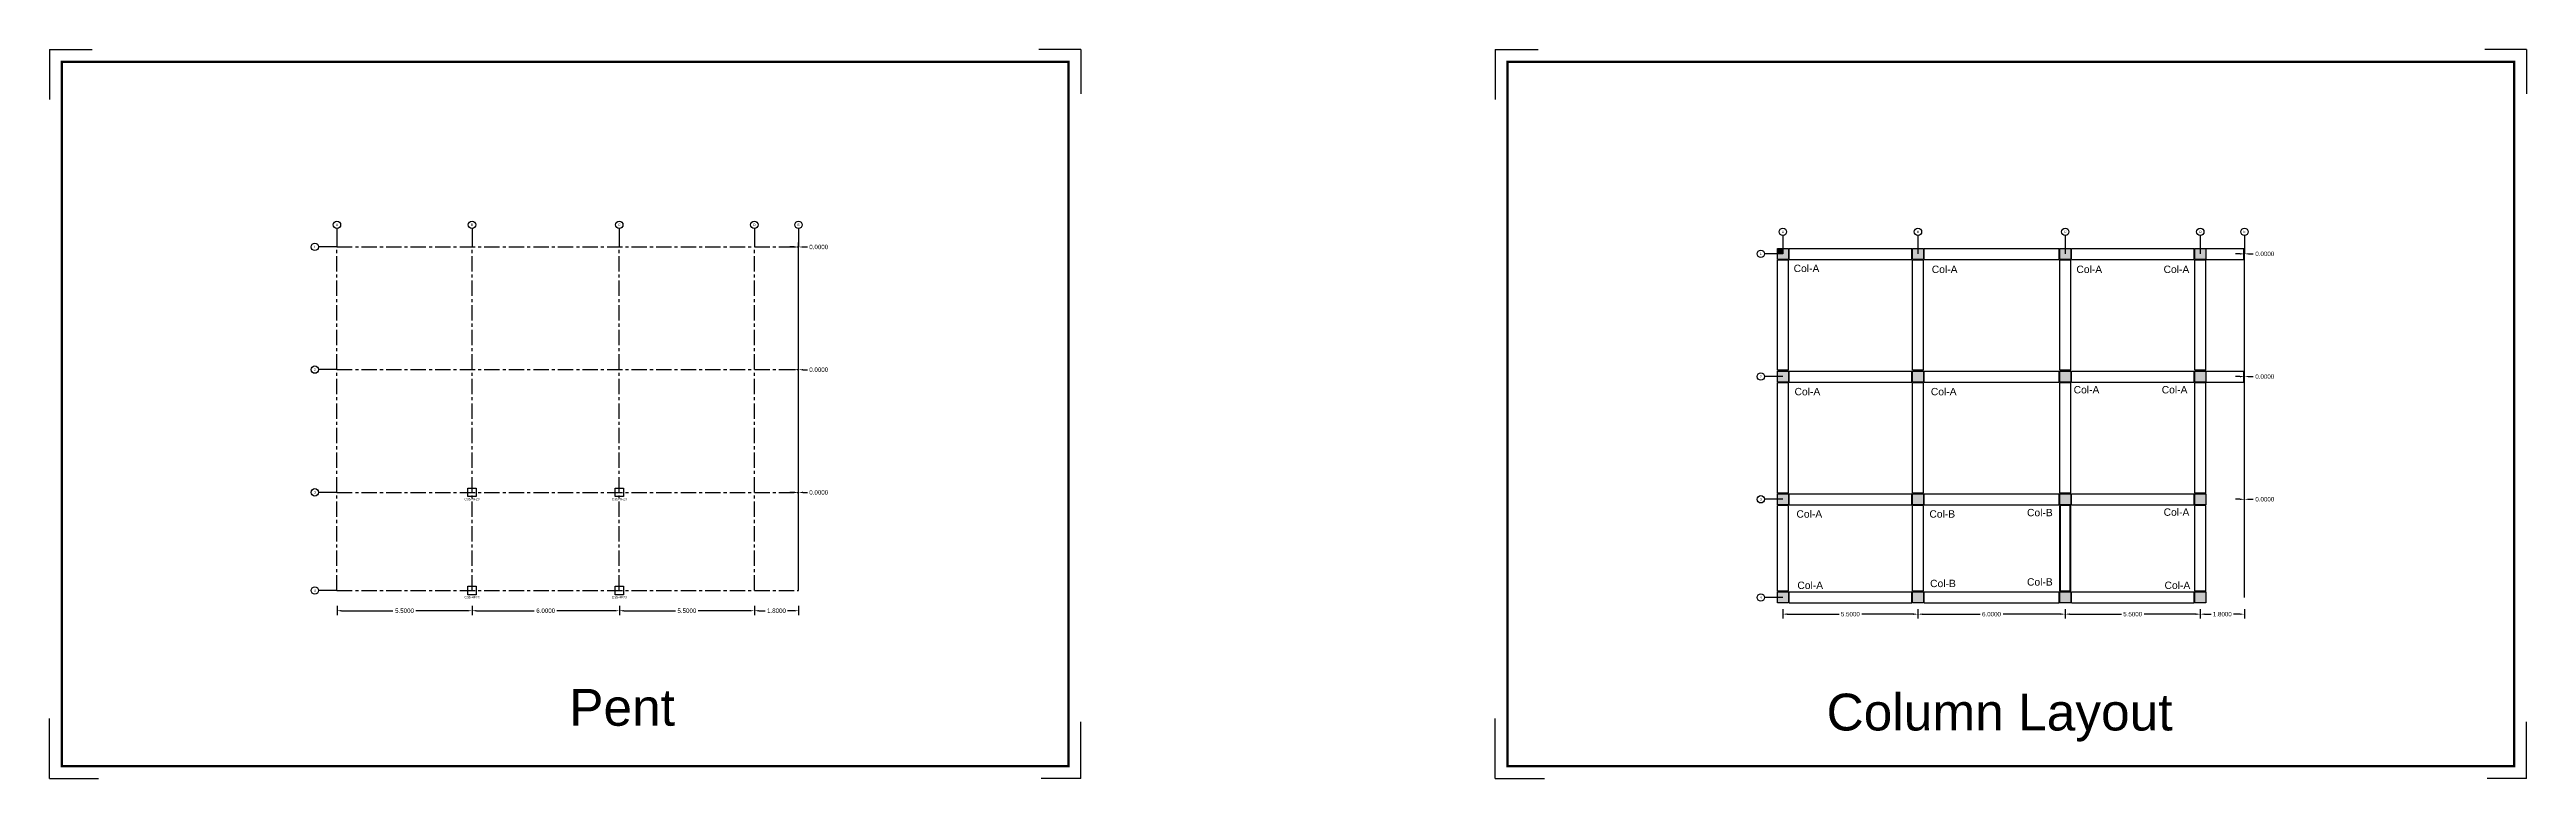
# Model space of a CAD drawing. Header units: inches. Extents: x -1152 to 1352, y 183 to 608.
# Drawn here: x 1251.1 to 1352, y 238.2 to 267.9 of the extents above; entities that cross this region are included whole.
import ezdxf
from ezdxf.enums import TextEntityAlignment as Align

# ---------------------------------------------------------------- set-up
doc = ezdxf.new("R2010")
doc.units = ezdxf.units.IN
doc.header["$MEASUREMENT"] = 0
doc.linetypes.add('CENTER', pattern=[2, 1.25, -0.25, 0.25, -0.25])
for name, color, linetype in [('BEAM', 5, 'Continuous'), ('COLS', 5, 'Continuous'), ('DIMENSIONS', 4, 'Continuous'), ('GRID', 1, 'Continuous'), ('TEXT', 3, 'Continuous')]:
    doc.layers.add(name, color=color, linetype=linetype)
doc.layers.add('Layer4', color=252, linetype='Continuous', lineweight=25)
doc.styles.get("Standard").update_dxf_attribs({"font": 'arial.ttf'})
doc.dimstyles.get("Standard").update_dxf_attribs({"dimtxt": 0.18, "dimasz": 0.18, "dimexe": 0.18, "dimexo": 0.0625, "dimgap": 0.09, "dimtad": 0, "dimtih": 1, "dimtoh": 1, "dimdec": 4, "dimzin": 0, "dimdsep": 46, "dimtxsty": 'Standard', "dimcen": 0.09, "dimadec": 0, "dimazin": 0, "dimtfac": 1, "dimtdec": 4, "dimtofl": 0, "dimtmove": 0, "dimatfit": 3, "dimfxl": 1, "dimtolj": 1, "dimtzin": 0, "dimarcsym": 0})

# ---------------------------------------------------------------- blocks, each defined once
blk = doc.blocks.new('*D485')
at = {"layer": 'DEFPOINTS', "color": 0, "transparency": 16777216}
for p in [(1262.8, 245.29), (1268.3, 245.29), (1268.3, 245.03)]:
    blk.add_point(p, dxfattribs=at)
at = {"layer": 'DIMENSIONS', "color": 0, "lineweight": -2, "transparency": 16777216}
for p, q in [((1262.8, 245.23), (1262.8, 244.85)), ((1268.3, 245.23), (1268.3, 244.85)), ((1262.98, 245.03), (1265.08, 245.03)), ((1268.12, 245.03), (1266.01, 245.03))]:
    blk.add_line(p, q, dxfattribs=at)
at = {"layer": 'DIMENSIONS', "color": 0, "transparency": 16777216}
for points in [[(1262.98, 245.06), (1262.98, 245), (1262.8, 245.03)], [(1268.12, 245.06), (1268.12, 245), (1268.3, 245.03)]]:
    blk.add_solid(points, dxfattribs=at)
at = {"layer": 'DIMENSIONS', "color": 0, "transparency": 16777216, "insert": (1265.55, 245.03), "char_height": 0.18, "attachment_point": 5}
blk.add_mtext('\\A1;5.5000', dxfattribs=at)
blk = doc.blocks.new('*D486')
at = {"layer": 'DEFPOINTS', "color": 0, "transparency": 16777216}
for p in [(1268.3, 245.29), (1274.3, 245.29), (1274.3, 245.03)]:
    blk.add_point(p, dxfattribs=at)
at = {"layer": 'DIMENSIONS', "color": 0, "lineweight": -2, "transparency": 16777216}
for p, q in [((1268.3, 245.23), (1268.3, 244.85)), ((1274.3, 245.23), (1274.3, 244.85)), ((1268.48, 245.03), (1270.83, 245.03)), ((1274.12, 245.03), (1271.76, 245.03))]:
    blk.add_line(p, q, dxfattribs=at)
at = {"layer": 'DIMENSIONS', "color": 0, "transparency": 16777216}
for points in [[(1268.48, 245.06), (1268.48, 245), (1268.3, 245.03)], [(1274.12, 245.06), (1274.12, 245), (1274.3, 245.03)]]:
    blk.add_solid(points, dxfattribs=at)
at = {"layer": 'DIMENSIONS', "color": 0, "transparency": 16777216, "insert": (1271.3, 245.03), "char_height": 0.18, "attachment_point": 5}
blk.add_mtext('\\A1;6.0000', dxfattribs=at)
blk = doc.blocks.new('*D487')
at = {"layer": 'DEFPOINTS', "color": 0, "transparency": 16777216}
for p in [(1274.3, 245.29), (1279.8, 245.29), (1279.8, 245.03)]:
    blk.add_point(p, dxfattribs=at)
at = {"layer": 'DIMENSIONS', "color": 0, "lineweight": -2, "transparency": 16777216}
for p, q in [((1274.3, 245.23), (1274.3, 244.85)), ((1279.8, 245.23), (1279.8, 244.85)), ((1274.48, 245.03), (1276.58, 245.03)), ((1279.62, 245.03), (1277.51, 245.03))]:
    blk.add_line(p, q, dxfattribs=at)
at = {"layer": 'DIMENSIONS', "color": 0, "transparency": 16777216}
for points in [[(1274.48, 245.06), (1274.48, 245), (1274.3, 245.03)], [(1279.62, 245.06), (1279.62, 245), (1279.8, 245.03)]]:
    blk.add_solid(points, dxfattribs=at)
at = {"layer": 'DIMENSIONS', "color": 0, "transparency": 16777216, "insert": (1277.05, 245.03), "char_height": 0.18, "attachment_point": 5}
blk.add_mtext('\\A1;5.5000', dxfattribs=at)
blk = doc.blocks.new('*D488')
at = {"layer": 'DEFPOINTS', "color": 0, "transparency": 16777216}
for p in [(1279.8, 245.29), (1281.6, 245.29), (1281.6, 245.03)]:
    blk.add_point(p, dxfattribs=at)
at = {"layer": 'DIMENSIONS', "color": 0, "lineweight": -2, "transparency": 16777216}
for p, q in [((1279.8, 245.23), (1279.8, 244.85)), ((1281.6, 245.23), (1281.6, 244.85)), ((1279.98, 245.03), (1280.24, 245.03)), ((1281.42, 245.03), (1281.15, 245.03))]:
    blk.add_line(p, q, dxfattribs=at)
at = {"layer": 'DIMENSIONS', "color": 0, "transparency": 16777216}
for points in [[(1279.98, 245.06), (1279.98, 245), (1279.8, 245.03)], [(1281.42, 245.06), (1281.42, 245), (1281.6, 245.03)]]:
    blk.add_solid(points, dxfattribs=at)
at = {"layer": 'DIMENSIONS', "color": 0, "transparency": 16777216, "insert": (1280.7, 245.03), "char_height": 0.18, "attachment_point": 5}
blk.add_mtext('\\A1;1.8000', dxfattribs=at)
blk = doc.blocks.new('*D489')
at = {"layer": 'DEFPOINTS', "color": 0, "transparency": 16777216}
for p in [(1281.6, 249.85), (1281.6, 249.85), (1281.6, 245.85)]:
    blk.add_point(p, dxfattribs=at)
at = {"layer": 'DIMENSIONS', "color": 0, "lineweight": -2, "transparency": 16777216}
for p, q in [((1281.42, 249.85), (1281.24, 249.85)), ((1281.6, 245.92), (1281.6, 250.03)), ((1281.6, 249.92), (1281.6, 250.03)), ((1281.78, 249.85), (1281.96, 249.85))]:
    blk.add_line(p, q, dxfattribs=at)
at = {"layer": 'DIMENSIONS', "color": 0, "transparency": 16777216}
for points in [[(1281.42, 249.88), (1281.42, 249.82), (1281.6, 249.85)], [(1281.78, 249.88), (1281.78, 249.82), (1281.6, 249.85)]]:
    blk.add_solid(points, dxfattribs=at)
at = {"layer": 'DIMENSIONS', "color": 0, "transparency": 16777216, "insert": (1282.42, 249.85), "char_height": 0.18, "attachment_point": 5}
blk.add_mtext('\\A1;0.0000', dxfattribs=at)
blk = doc.blocks.new('*D490')
at = {"layer": 'DEFPOINTS', "color": 0, "transparency": 16777216}
for p in [(1281.6, 254.85), (1281.6, 254.85), (1281.6, 249.85)]:
    blk.add_point(p, dxfattribs=at)
at = {"layer": 'DIMENSIONS', "color": 0, "lineweight": -2, "transparency": 16777216}
for p, q in [((1281.42, 254.85), (1281.24, 254.85)), ((1281.6, 249.92), (1281.6, 255.03)), ((1281.6, 254.92), (1281.6, 255.03)), ((1281.78, 254.85), (1281.96, 254.85))]:
    blk.add_line(p, q, dxfattribs=at)
at = {"layer": 'DIMENSIONS', "color": 0, "transparency": 16777216}
for points in [[(1281.42, 254.88), (1281.42, 254.82), (1281.6, 254.85)], [(1281.78, 254.88), (1281.78, 254.82), (1281.6, 254.85)]]:
    blk.add_solid(points, dxfattribs=at)
at = {"layer": 'DIMENSIONS', "color": 0, "transparency": 16777216, "insert": (1282.42, 254.85), "char_height": 0.18, "attachment_point": 5}
blk.add_mtext('\\A1;0.0000', dxfattribs=at)
blk = doc.blocks.new('*D491')
at = {"layer": 'DEFPOINTS', "color": 0, "transparency": 16777216}
for p in [(1281.6, 259.85), (1281.6, 259.85), (1281.6, 254.85)]:
    blk.add_point(p, dxfattribs=at)
at = {"layer": 'DIMENSIONS', "color": 0, "lineweight": -2, "transparency": 16777216}
for p, q in [((1281.42, 259.85), (1281.24, 259.85)), ((1281.6, 254.92), (1281.6, 260.03)), ((1281.6, 259.92), (1281.6, 260.03)), ((1281.78, 259.85), (1281.96, 259.85))]:
    blk.add_line(p, q, dxfattribs=at)
at = {"layer": 'DIMENSIONS', "color": 0, "transparency": 16777216}
for points in [[(1281.42, 259.88), (1281.42, 259.82), (1281.6, 259.85)], [(1281.78, 259.88), (1281.78, 259.82), (1281.6, 259.85)]]:
    blk.add_solid(points, dxfattribs=at)
at = {"layer": 'DIMENSIONS', "color": 0, "transparency": 16777216, "insert": (1282.42, 259.85), "char_height": 0.18, "attachment_point": 5}
blk.add_mtext('\\A1;0.0000', dxfattribs=at)
blk = doc.blocks.new('*D585')
at = {"layer": 'DEFPOINTS', "color": 0, "transparency": 16777216}
for p in [(1321.69, 245.15), (1327.19, 245.15), (1327.19, 244.89)]:
    blk.add_point(p, dxfattribs=at)
at = {"layer": 'DIMENSIONS', "color": 0, "lineweight": -2, "transparency": 16777216}
for p, q in [((1321.69, 245.09), (1321.69, 244.71)), ((1321.87, 244.89), (1323.98, 244.89)), ((1327.01, 244.89), (1324.91, 244.89)), ((1327.19, 245.09), (1327.19, 244.71))]:
    blk.add_line(p, q, dxfattribs=at)
at = {"layer": 'DIMENSIONS', "color": 0, "transparency": 16777216}
for points in [[(1321.87, 244.92), (1321.87, 244.86), (1321.69, 244.89)], [(1327.01, 244.92), (1327.01, 244.86), (1327.19, 244.89)]]:
    blk.add_solid(points, dxfattribs=at)
at = {"layer": 'DIMENSIONS', "color": 0, "transparency": 16777216, "insert": (1324.44, 244.89), "char_height": 0.18, "attachment_point": 5}
blk.add_mtext('\\A1;5.5000', dxfattribs=at)
blk = doc.blocks.new('*D586')
at = {"layer": 'DEFPOINTS', "color": 0, "transparency": 16777216}
for p in [(1327.19, 245.15), (1333.19, 245.15), (1333.19, 244.89)]:
    blk.add_point(p, dxfattribs=at)
at = {"layer": 'DIMENSIONS', "color": 0, "lineweight": -2, "transparency": 16777216}
for p, q in [((1327.19, 245.09), (1327.19, 244.71)), ((1327.37, 244.89), (1329.73, 244.89)), ((1333.01, 244.89), (1330.66, 244.89)), ((1333.19, 245.09), (1333.19, 244.71))]:
    blk.add_line(p, q, dxfattribs=at)
at = {"layer": 'DIMENSIONS', "color": 0, "transparency": 16777216}
for points in [[(1327.37, 244.92), (1327.37, 244.86), (1327.19, 244.89)], [(1333.01, 244.92), (1333.01, 244.86), (1333.19, 244.89)]]:
    blk.add_solid(points, dxfattribs=at)
at = {"layer": 'DIMENSIONS', "color": 0, "transparency": 16777216, "insert": (1330.19, 244.89), "char_height": 0.18, "attachment_point": 5}
blk.add_mtext('\\A1;6.0000', dxfattribs=at)
blk = doc.blocks.new('*D587')
at = {"layer": 'DEFPOINTS', "color": 0, "transparency": 16777216}
for p in [(1333.19, 245.15), (1338.69, 245.15), (1338.69, 244.89)]:
    blk.add_point(p, dxfattribs=at)
at = {"layer": 'DIMENSIONS', "color": 0, "lineweight": -2, "transparency": 16777216}
for p, q in [((1333.19, 245.09), (1333.19, 244.71)), ((1333.37, 244.89), (1335.48, 244.89)), ((1338.51, 244.89), (1336.41, 244.89)), ((1338.69, 245.09), (1338.69, 244.71))]:
    blk.add_line(p, q, dxfattribs=at)
at = {"layer": 'DIMENSIONS', "color": 0, "transparency": 16777216}
for points in [[(1333.37, 244.92), (1333.37, 244.86), (1333.19, 244.89)], [(1338.51, 244.92), (1338.51, 244.86), (1338.69, 244.89)]]:
    blk.add_solid(points, dxfattribs=at)
at = {"layer": 'DIMENSIONS', "color": 0, "transparency": 16777216, "insert": (1335.94, 244.89), "char_height": 0.18, "attachment_point": 5}
blk.add_mtext('\\A1;5.5000', dxfattribs=at)
blk = doc.blocks.new('*D588')
at = {"layer": 'DEFPOINTS', "color": 0, "transparency": 16777216}
for p in [(1338.69, 245.15), (1340.49, 245.15), (1340.49, 244.89)]:
    blk.add_point(p, dxfattribs=at)
at = {"layer": 'DIMENSIONS', "color": 0, "lineweight": -2, "transparency": 16777216}
for p, q in [((1338.69, 245.09), (1338.69, 244.71)), ((1338.87, 244.89), (1339.14, 244.89)), ((1340.31, 244.89), (1340.05, 244.89)), ((1340.49, 245.09), (1340.49, 244.71))]:
    blk.add_line(p, q, dxfattribs=at)
at = {"layer": 'DIMENSIONS', "color": 0, "transparency": 16777216}
for points in [[(1338.87, 244.92), (1338.87, 244.86), (1338.69, 244.89)], [(1340.31, 244.92), (1340.31, 244.86), (1340.49, 244.89)]]:
    blk.add_solid(points, dxfattribs=at)
at = {"layer": 'DIMENSIONS', "color": 0, "transparency": 16777216, "insert": (1339.59, 244.89), "char_height": 0.18, "attachment_point": 5}
blk.add_mtext('\\A1;1.8000', dxfattribs=at)
blk = doc.blocks.new('*D589')
at = {"layer": 'DEFPOINTS', "color": 0, "transparency": 16777216}
for p in [(1340.49, 249.57), (1340.49, 249.57), (1340.49, 245.57)]:
    blk.add_point(p, dxfattribs=at)
at = {"layer": 'DIMENSIONS', "color": 0, "lineweight": -2, "transparency": 16777216}
for p, q in [((1340.31, 249.57), (1340.13, 249.57)), ((1340.49, 245.63), (1340.49, 249.75)), ((1340.49, 249.63), (1340.49, 249.75)), ((1340.67, 249.57), (1340.85, 249.57))]:
    blk.add_line(p, q, dxfattribs=at)
at = {"layer": 'DIMENSIONS', "color": 0, "transparency": 16777216}
for points in [[(1340.31, 249.6), (1340.31, 249.54), (1340.49, 249.57)], [(1340.67, 249.6), (1340.67, 249.54), (1340.49, 249.57)]]:
    blk.add_solid(points, dxfattribs=at)
at = {"layer": 'DIMENSIONS', "color": 0, "transparency": 16777216, "insert": (1341.32, 249.57), "char_height": 0.18, "attachment_point": 5}
blk.add_mtext('\\A1;0.0000', dxfattribs=at)
blk = doc.blocks.new('*D590')
at = {"layer": 'DEFPOINTS', "color": 0, "transparency": 16777216}
for p in [(1340.49, 254.57), (1340.49, 254.57), (1340.49, 249.57)]:
    blk.add_point(p, dxfattribs=at)
at = {"layer": 'DIMENSIONS', "color": 0, "lineweight": -2, "transparency": 16777216}
for p, q in [((1340.31, 254.57), (1340.13, 254.57)), ((1340.49, 249.63), (1340.49, 254.75)), ((1340.49, 254.63), (1340.49, 254.75)), ((1340.67, 254.57), (1340.85, 254.57))]:
    blk.add_line(p, q, dxfattribs=at)
at = {"layer": 'DIMENSIONS', "color": 0, "transparency": 16777216}
for points in [[(1340.31, 254.6), (1340.31, 254.54), (1340.49, 254.57)], [(1340.67, 254.6), (1340.67, 254.54), (1340.49, 254.57)]]:
    blk.add_solid(points, dxfattribs=at)
at = {"layer": 'DIMENSIONS', "color": 0, "transparency": 16777216, "insert": (1341.32, 254.57), "char_height": 0.18, "attachment_point": 5}
blk.add_mtext('\\A1;0.0000', dxfattribs=at)
blk = doc.blocks.new('*D591')
at = {"layer": 'DEFPOINTS', "color": 0, "transparency": 16777216}
for p in [(1340.49, 259.57), (1340.49, 259.57), (1340.49, 254.57)]:
    blk.add_point(p, dxfattribs=at)
at = {"layer": 'DIMENSIONS', "color": 0, "lineweight": -2, "transparency": 16777216}
for p, q in [((1340.31, 259.57), (1340.13, 259.57)), ((1340.49, 254.63), (1340.49, 259.75)), ((1340.49, 259.63), (1340.49, 259.75)), ((1340.67, 259.57), (1340.85, 259.57))]:
    blk.add_line(p, q, dxfattribs=at)
at = {"layer": 'DIMENSIONS', "color": 0, "transparency": 16777216}
for points in [[(1340.31, 259.6), (1340.31, 259.54), (1340.49, 259.57)], [(1340.67, 259.6), (1340.67, 259.54), (1340.49, 259.57)]]:
    blk.add_solid(points, dxfattribs=at)
at = {"layer": 'DIMENSIONS', "color": 0, "transparency": 16777216, "insert": (1341.32, 259.57), "char_height": 0.18, "attachment_point": 5}
blk.add_mtext('\\A1;0.0000', dxfattribs=at)

msp = doc.modelspace()

# ---------------------------------------------------------------- hatches: boundary and pattern name
at = {"true_color": 0x939598}
h = msp.add_hatch(color=252, dxfattribs=at)
h.dxf.hatch_style = 1
h.paths.add_polyline_path([(1321.91907, 245.79504), (1321.46907, 245.79504), (1321.46907, 245.34504), (1321.91907, 245.34504)])
h.paths.add_polyline_path([(1327.41907, 245.79504), (1326.96907, 245.79504), (1326.96907, 245.34504), (1327.41907, 245.34504)])
h.paths.add_polyline_path([(1333.41907, 245.79504), (1332.96907, 245.79504), (1332.96907, 245.34504), (1333.41907, 245.34504)])
h.paths.add_polyline_path([(1338.91907, 245.79504), (1338.46907, 245.79504), (1338.46907, 245.34504), (1338.91907, 245.34504)])
h.paths.add_polyline_path([(1338.91907, 249.79504), (1338.46907, 249.79504), (1338.46907, 249.34504), (1338.91907, 249.34504)])
h.paths.add_polyline_path([(1333.41907, 249.79504), (1332.96907, 249.79504), (1332.96907, 249.34504), (1333.41907, 249.34504)])
h.paths.add_polyline_path([(1327.41907, 249.79504), (1326.96907, 249.79504), (1326.96907, 249.34504), (1327.41907, 249.34504)])
h.paths.add_polyline_path([(1321.91907, 249.79504), (1321.46907, 249.79504), (1321.46907, 249.34504), (1321.91907, 249.34504)])
h.paths.add_polyline_path([(1321.91907, 254.79504), (1321.46907, 254.79504), (1321.46907, 254.34504), (1321.91907, 254.34504)])
h.paths.add_polyline_path([(1327.41907, 254.79504), (1326.96907, 254.79504), (1326.96907, 254.34504), (1327.41907, 254.34504)])
h.paths.add_polyline_path([(1333.41907, 254.79504), (1332.96907, 254.79504), (1332.96907, 254.34504), (1333.41907, 254.34504)])
h.paths.add_polyline_path([(1338.91907, 254.79504), (1338.46907, 254.79504), (1338.46907, 254.34504), (1338.91907, 254.34504)])
h.paths.add_polyline_path([(1338.91907, 259.79504), (1338.72407, 259.79504), (1338.46907, 259.79504), (1338.46907, 259.34504), (1338.91907, 259.34504)])
h.paths.add_polyline_path([(1333.41907, 259.79504), (1332.96907, 259.79504), (1332.96907, 259.34504), (1333.41907, 259.34504)])
h.paths.add_polyline_path([(1327.41907, 259.79504), (1326.96907, 259.79504), (1326.96907, 259.34504), (1327.41907, 259.34504)])
h.paths.add_polyline_path([(1321.91907, 259.79504), (1321.69407, 259.79504), (1321.69407, 259.57004), (1321.46907, 259.57004), (1321.46907, 259.34504), (1321.91907, 259.34504)])
h = msp.add_hatch(color=252, dxfattribs=at)
h.dxf.hatch_style = 1
h.paths.add_polyline_path([(1321.69407, 259.79504), (1321.46907, 259.79504), (1321.46907, 259.57004), (1321.69407, 259.57004)])

# ---------------------------------------------------------------- linework, layer by layer
at = {"layer": 'BEAM', "color": 2, "linetype": 'Continuous'}
for p, q in [((1321.46907, 254.82504), (1321.46907, 259.31504)), ((1321.91907, 259.31504), (1321.46907, 259.31504)), ((1321.91907, 254.82504), (1321.91907, 259.31504)), ((1321.94907, 259.79504), (1326.93907, 259.79504)), ((1321.94907, 259.34504), (1321.94907, 259.79504)), ((1321.94907, 259.34504), (1326.93907, 259.34504)), ((1326.93907, 259.34504), (1326.93907, 259.79504)), ((1326.96907, 254.82504), (1326.96907, 259.31504)), ((1327.41907, 259.31504), (1326.96907, 259.31504)), ((1327.41907, 254.82504), (1327.41907, 259.31504)), ((1327.44907, 259.79504), (1332.93907, 259.79504)), ((1327.44907, 259.34504), (1327.44907, 259.79504)), ((1327.44907, 259.34504), (1332.93907, 259.34504)), ((1332.93907, 259.34504), (1332.93907, 259.79504)), ((1332.96907, 254.82504), (1332.96907, 259.31504)), ((1333.41907, 259.31504), (1332.96907, 259.31504)), ((1333.41907, 254.82504), (1333.41907, 259.31504)), ((1333.44907, 259.79504), (1338.43907, 259.79504)), ((1333.44907, 259.34504), (1333.44907, 259.79504)), ((1333.44907, 259.34504), (1338.43907, 259.34504)), ((1338.43907, 259.34504), (1338.43907, 259.79504)), ((1338.46907, 254.82504), (1338.46907, 259.31504)), ((1338.91907, 259.31504), (1338.46907, 259.31504)), ((1338.72407, 259.79504), (1340.46407, 259.79504)), ((1338.72407, 259.34504), (1340.46407, 259.34504)), ((1338.91907, 254.82504), (1338.91907, 259.31504)), ((1340.46407, 259.34504), (1340.46407, 259.79504)), ((1321.91907, 254.82504), (1321.46907, 254.82504)), ((1321.46907, 249.82504), (1321.46907, 254.31504)), ((1321.91907, 254.31504), (1321.46907, 254.31504)), ((1321.91907, 249.82504), (1321.91907, 254.31504)), ((1321.94907, 254.79504), (1326.93907, 254.79504)), ((1321.94907, 254.34504), (1321.94907, 254.79504)), ((1321.94907, 254.34504), (1326.93907, 254.34504)), ((1326.93907, 254.34504), (1326.93907, 254.79504)), ((1327.41907, 254.82504), (1326.96907, 254.82504)), ((1326.96907, 249.82504), (1326.96907, 254.31504)), ((1327.41907, 254.31504), (1326.96907, 254.31504)), ((1327.41907, 249.82504), (1327.41907, 254.31504)), ((1327.44907, 254.79504), (1332.93907, 254.79504)), ((1327.44907, 254.34504), (1327.44907, 254.79504)), ((1327.44907, 254.34504), (1332.93907, 254.34504)), ((1332.93907, 254.34504), (1332.93907, 254.79504)), ((1333.41907, 254.82504), (1332.96907, 254.82504)), ((1332.96907, 249.82504), (1332.96907, 254.31504)), ((1333.41907, 254.31504), (1332.96907, 254.31504)), ((1333.41907, 249.82504), (1333.41907, 254.31504)), ((1333.44907, 254.79504), (1338.43907, 254.79504)), ((1333.44907, 254.34504), (1333.44907, 254.79504)), ((1333.44907, 254.34504), (1338.43907, 254.34504)), ((1338.43907, 254.34504), (1338.43907, 254.79504)), ((1338.91907, 254.82504), (1338.46907, 254.82504)), ((1338.46907, 249.82504), (1338.46907, 254.31504)), ((1338.91907, 254.31504), (1338.46907, 254.31504)), ((1338.72407, 254.79504), (1340.46407, 254.79504)), ((1338.72407, 254.34504), (1340.46407, 254.34504)), ((1338.91907, 249.82504), (1338.91907, 254.31504)), ((1340.46407, 254.34504), (1340.46407, 254.79504)), ((1321.91907, 249.82504), (1321.46907, 249.82504)), ((1321.46907, 245.82504), (1321.46907, 249.31504)), ((1321.91907, 249.31504), (1321.46907, 249.31504)), ((1321.91907, 245.82504), (1321.91907, 249.31504)), ((1321.94907, 249.79504), (1326.93907, 249.79504)), ((1321.94907, 249.34504), (1321.94907, 249.79504)), ((1321.94907, 249.34504), (1326.93907, 249.34504)), ((1326.93907, 249.34504), (1326.93907, 249.79504)), ((1327.41907, 249.82504), (1326.96907, 249.82504)), ((1326.96907, 245.82504), (1326.96907, 249.31504)), ((1327.41907, 249.31504), (1326.96907, 249.31504)), ((1327.41907, 245.82504), (1327.41907, 249.31504)), ((1327.44907, 249.79504), (1332.93907, 249.79504)), ((1327.44907, 249.34504), (1327.44907, 249.79504)), ((1327.44907, 249.34504), (1332.93907, 249.34504)), ((1332.93907, 249.34504), (1332.93907, 249.79504)), ((1333.41907, 249.82504), (1332.96907, 249.82504)), ((1332.96907, 245.82504), (1332.96907, 249.31504)), ((1333.41907, 249.31504), (1332.96907, 249.31504)), ((1332.99407, 245.79504), (1332.99407, 249.34504)), ((1333.39407, 245.79504), (1333.39407, 249.34504)), ((1333.41907, 245.82504), (1333.41907, 249.31504)), ((1333.44907, 249.79504), (1338.43907, 249.79504)), ((1333.44907, 249.34504), (1333.44907, 249.79504)), ((1333.44907, 249.34504), (1338.43907, 249.34504)), ((1338.43907, 249.34504), (1338.43907, 249.79504)), ((1338.91907, 249.82504), (1338.46907, 249.82504)), ((1338.46907, 245.82504), (1338.46907, 249.31504)), ((1338.91907, 249.31504), (1338.46907, 249.31504)), ((1338.91907, 245.82504), (1338.91907, 249.31504)), ((1321.91907, 245.82504), (1321.46907, 245.82504)), ((1321.94907, 245.79504), (1326.93907, 245.79504)), ((1321.94907, 245.34504), (1321.94907, 245.79504)), ((1321.94907, 245.34504), (1326.93907, 245.34504)), ((1326.93907, 245.34504), (1326.93907, 245.79504)), ((1327.41907, 245.82504), (1326.96907, 245.82504)), ((1327.44907, 245.79504), (1332.93907, 245.79504)), ((1327.44907, 245.34504), (1327.44907, 245.79504)), ((1327.44907, 245.34504), (1332.93907, 245.34504)), ((1332.93907, 245.34504), (1332.93907, 245.79504)), ((1333.41907, 245.82504), (1332.96907, 245.82504)), ((1333.44907, 245.79504), (1338.43907, 245.79504)), ((1333.44907, 245.34504), (1333.44907, 245.79504)), ((1333.44907, 245.34504), (1338.43907, 245.34504)), ((1338.43907, 245.34504), (1338.43907, 245.79504)), ((1338.91907, 245.82504), (1338.46907, 245.82504))]:
    msp.add_line(p, q, dxfattribs=at)
at = {"layer": 'COLS', "color": 2, "linetype": 'Continuous'}
for points in [[(1321.91907, 259.34504), (1321.46907, 259.34504), (1321.46907, 259.79504), (1321.91907, 259.79504)], [(1327.41907, 259.34504), (1326.96907, 259.34504), (1326.96907, 259.79504), (1327.41907, 259.79504)], [(1333.41907, 259.34504), (1332.96907, 259.34504), (1332.96907, 259.79504), (1333.41907, 259.79504)], [(1338.91907, 259.34504), (1338.46907, 259.34504), (1338.46907, 259.79504), (1338.91907, 259.79504)], [(1321.91907, 254.34504), (1321.46907, 254.34504), (1321.46907, 254.79504), (1321.91907, 254.79504)], [(1327.41907, 254.34504), (1326.96907, 254.34504), (1326.96907, 254.79504), (1327.41907, 254.79504)], [(1333.41907, 254.34504), (1332.96907, 254.34504), (1332.96907, 254.79504), (1333.41907, 254.79504)], [(1338.91907, 254.34504), (1338.46907, 254.34504), (1338.46907, 254.79504), (1338.91907, 254.79504)], [(1321.91907, 249.34504), (1321.46907, 249.34504), (1321.46907, 249.79504), (1321.91907, 249.79504)], [(1327.41907, 249.34504), (1326.96907, 249.34504), (1326.96907, 249.79504), (1327.41907, 249.79504)], [(1333.41907, 249.34504), (1332.96907, 249.34504), (1332.96907, 249.79504), (1333.41907, 249.79504)], [(1338.91907, 249.34504), (1338.46907, 249.34504), (1338.46907, 249.79504), (1338.91907, 249.79504)], [(1321.91907, 245.34504), (1321.46907, 245.34504), (1321.46907, 245.79504), (1321.91907, 245.79504)], [(1327.41907, 245.34504), (1326.96907, 245.34504), (1326.96907, 245.79504), (1327.41907, 245.79504)], [(1333.41907, 245.34504), (1332.96907, 245.34504), (1332.96907, 245.79504), (1333.41907, 245.79504)], [(1338.91907, 245.34504), (1338.46907, 245.34504), (1338.46907, 245.79504), (1338.91907, 245.79504)]]:
    msp.add_lwpolyline(points, close=True, dxfattribs=at)
at = {"layer": 'COLS', "color": 5, "linetype": 'Continuous'}
for points in [[(1268.47302, 249.67834), (1268.12302, 249.67834), (1268.12302, 250.02834), (1268.47302, 250.02834)], [(1274.47302, 249.67834), (1274.12302, 249.67834), (1274.12302, 250.02834), (1274.47302, 250.02834)], [(1268.47302, 245.67834), (1268.12302, 245.67834), (1268.12302, 246.02834), (1268.47302, 246.02834)], [(1274.47302, 245.67834), (1274.12302, 245.67834), (1274.12302, 246.02834), (1274.47302, 246.02834)]]:
    msp.add_lwpolyline(points, close=True, dxfattribs=at)
at = {"layer": 'GRID', "color": 0, "linetype": 'Continuous'}
for p, q in [((1262.79802, 260.60334), (1262.79802, 259.85334)), ((1268.29802, 260.60334), (1268.29802, 259.85334)), ((1274.29802, 260.60334), (1274.29802, 259.85334)), ((1279.79802, 260.60334), (1279.79802, 259.85334)), ((1281.59802, 260.60334), (1281.59802, 259.85334)), ((1321.69407, 260.32004), (1321.69407, 259.57004)), ((1327.19407, 260.32004), (1327.19407, 259.57004)), ((1333.19407, 260.32004), (1333.19407, 259.57004)), ((1338.69407, 260.32004), (1338.69407, 259.57004)), ((1340.49407, 260.32004), (1340.49407, 259.57004)), ((1262.79802, 259.85334), (1262.04802, 259.85334)), ((1321.69407, 259.57004), (1320.94407, 259.57004)), ((1262.79802, 254.85334), (1262.04802, 254.85334)), ((1321.69407, 254.57004), (1320.94407, 254.57004)), ((1262.79802, 249.85334), (1262.04802, 249.85334)), ((1321.69407, 249.57004), (1320.94407, 249.57004)), ((1262.79802, 245.85334), (1262.04802, 245.85334)), ((1321.69407, 245.57004), (1320.94407, 245.57004))]:
    msp.add_line(p, q, dxfattribs=at)
at = {"layer": 'GRID', "color": 1, "linetype": 'CENTER', "ltscale": 0.5}
for p, q in [((1262.79802, 245.85334), (1262.79802, 259.85334)), ((1262.79802, 259.85334), (1281.59802, 259.85334)), ((1268.29802, 245.85334), (1268.29802, 259.85334)), ((1274.29802, 245.85334), (1274.29802, 259.85334)), ((1279.79802, 245.85334), (1279.79802, 259.85334)), ((1281.59802, 245.85334), (1281.59802, 259.85334)), ((1340.49407, 245.57004), (1340.49407, 259.57004)), ((1262.79802, 254.85334), (1281.59802, 254.85334)), ((1262.79802, 249.85334), (1281.59802, 249.85334)), ((1262.79802, 245.85334), (1281.59802, 245.85334))]:
    msp.add_line(p, q, dxfattribs=at)
at = {"layer": 'GRID', "color": 0, "linetype": 'Continuous'}
for centre in [(1262.79802, 260.75334), (1268.29802, 260.75334), (1274.29802, 260.75334), (1279.79802, 260.75334), (1281.59802, 260.75334), (1321.69407, 260.47004), (1327.19407, 260.47004), (1333.19407, 260.47004), (1338.69407, 260.47004), (1340.49407, 260.47004), (1261.89802, 259.85334), (1320.79407, 259.57004), (1261.89802, 254.85334), (1320.79407, 254.57004), (1261.89802, 249.85334), (1320.79407, 249.57004), (1261.89802, 245.85334), (1320.79407, 245.57004)]:
    msp.add_circle(centre, 0.15, dxfattribs=at)
at = {"layer": 'Layer4'}
for p, q in [((1251.09048, 267.89542), (1251.09048, 265.86524)), ((1251.09048, 267.89542), (1252.83109, 267.89542)), ((1293.09048, 267.89542), (1291.39247, 267.89542)), ((1293.09048, 267.89542), (1293.09048, 266.09672)), ((1309.97902, 267.89542), (1309.97902, 265.86524)), ((1309.97902, 267.89542), (1311.71963, 267.89542)), ((1351.97902, 267.89542), (1350.28101, 267.89542)), ((1351.97902, 267.89542), (1351.97902, 266.09672)), ((1251.09048, 238.19542), (1251.09048, 240.63307)), ((1293.09048, 238.19542), (1293.09048, 240.50946)), ((1309.97902, 238.19542), (1309.97902, 240.63307)), ((1351.97902, 238.19542), (1351.97902, 240.50946)), ((1293.09048, 238.19542), (1293.09048, 239.19542)), ((1351.97902, 238.19542), (1351.97902, 239.19542)), ((1251.09048, 238.19542), (1253.09051, 238.19542)), ((1293.09048, 238.19542), (1291.48559, 238.19542)), ((1309.97902, 238.19542), (1311.97905, 238.19542)), ((1351.97902, 238.19542), (1350.37413, 238.19542))]:
    msp.add_line(p, q, dxfattribs=at)
at = {"layer": 'Layer4', "const_width": 0.1}
for points in [[(1251.59048, 267.39542), (1292.59048, 267.39542), (1292.59048, 238.69542), (1251.59048, 238.69542)], [(1310.47902, 267.39542), (1351.47902, 267.39542), (1351.47902, 238.69542), (1310.47902, 238.69542)]]:
    msp.add_lwpolyline(points, close=True, dxfattribs=at)

# ---------------------------------------------------------------- texts
at = {"color": 6, "attachment_point": 1}
for s, insert, char_height in [('\\pxqc;{\\C1;Col-A}', (1294.1279, 259.12809), 0.3), ('\\pxqc;{\\C1;Col-A}', (1299.75508, 259.09035), 0.3), ('\\pxqc;{\\C1;Col-A}', (1305.64664, 259.09035), 0.3), ('\\pxqc;{\\C1;Col-A}', (1309.19667, 259.09035), 0.3), ('\\pxqc;{\\C1;Col-A}', (1294.16566, 254.10854), 0.3), ('\\pxqc;{\\C1;Col-A}', (1299.71732, 254.10854), 0.3), ('\\pxqc;{\\C1;Col-A}', (1305.53334, 254.18402), 0.3), ('\\pxqc;{\\C1;Col-A}', (1309.12114, 254.18402), 0.3), ('\\pxqc;{\\C114;\\c4758291;Col-B}', (1303.63448, 249.17884), 0.3), ('\\pxqc;{\\C1;Col-A}', (1309.19821, 249.19852), 0.3), ('\\pxqc;{\\C1;Col-A}', (1294.24273, 249.12304), 0.3), ('\\pxqc;{\\C114;\\c4758291;Col-B}', (1299.65927, 249.12304), 0.3), ('\\pxqc;{\\C1;Col-A}', (1294.28049, 246.216), 0.3), ('\\pxqc;{\\C114;\\c4758291;Col-B}', (1299.68779, 246.29208), 0.3), ('\\pxqc;{\\C114;\\c4758291;Col-B}', (1303.63448, 246.3535), 0.3), ('\\pxqc;{\\C1;Col-A}', (1309.23597, 246.21699), 0.3), ('\\pxqc;Pent', (1245.88535, 241.8431), 1.5), ('\\pxqc;Column Layout', (1301.99268, 241.65086), 1.5)]:
    msp.add_mtext_dynamic_manual_height_columns(s, width=57.0507531, gutter_width=36.72032, heights=[0], dxfattribs=dict(at, insert=insert, char_height=char_height))
at = {"layer": 'TEXT', "color": 0}
for s, p in [('A', (1262.79802, 260.75334)), ('B', (1268.29802, 260.75334)), ('C', (1274.29802, 260.75334)), ('D', (1279.79802, 260.75334)), ('E', (1281.59802, 260.75334)), ('A', (1321.69407, 260.47004)), ('B', (1327.19407, 260.47004)), ('C', (1333.19407, 260.47004)), ('D', (1338.69407, 260.47004)), ('E', (1340.49407, 260.47004)), ('1', (1261.89802, 259.85334)), ('1', (1320.79407, 259.57004)), ('2', (1261.89802, 254.85334)), ('2', (1320.79407, 254.57004)), ('3', (1261.89802, 249.85334)), ('C35-4F20', (1268.29802, 249.57834)), ('C35-4F20', (1274.29802, 249.57834)), ('3', (1320.79407, 249.57004)), ('4', (1261.89802, 245.85334)), ('C35-4F20', (1268.29802, 245.57834)), ('C35-4F20', (1274.29802, 245.57834)), ('4', (1320.79407, 245.57004))]:
    msp.add_text(s, height=0.1, dxfattribs=at).set_placement(p, align=Align.MIDDLE)

# ---------------------------------------------------------------- dimensions: what is measured, and where the dimension line sits
at = {"layer": 'DIMENSIONS'}
for base, p1, p2, picture, middle in [((1281.5980189635, 259.853340314), (1281.5980189635, 254.853340314), (1281.5980189635, 259.853340314), '*D491', (1282.421340928, 259.853340314)), ((1340.4940730514, 259.5700377587), (1340.4940730514, 254.5700377587), (1340.4940730514, 259.5700377587), '*D591', (1341.3173950159, 259.5700377587)), ((1281.5980189635, 254.853340314), (1281.5980189635, 249.853340314), (1281.5980189635, 254.853340314), '*D490', (1282.421340928, 254.853340314)), ((1340.4940730514, 254.5700377587), (1340.4940730514, 249.5700377587), (1340.4940730514, 254.5700377587), '*D590', (1341.3173950159, 254.5700377587)), ((1281.5980189635, 249.853340314), (1281.5980189635, 245.853340314), (1281.5980189635, 249.853340314), '*D489', (1282.421340928, 249.853340314)), ((1340.4940730514, 249.5700377587), (1340.4940730514, 245.5700377587), (1340.4940730514, 249.5700377587), '*D589', (1341.3173950159, 249.5700377587)), ((1268.29802, 245.03231), (1262.79802, 245.29231), (1268.29802, 245.29231), '*D485', (1265.54802, 245.03231)), ((1274.29802, 245.03231), (1268.29802, 245.29231), (1274.29802, 245.29231), '*D486', (1271.29802, 245.03231)), ((1279.79802, 245.03231), (1274.29802, 245.29231), (1279.79802, 245.29231), '*D487', (1277.04802, 245.03231)), ((1281.59802, 245.03231), (1279.79802, 245.29231), (1281.59802, 245.29231), '*D488', (1280.69802, 245.03231)), ((1327.19407, 244.89381), (1321.69407, 245.15381), (1327.19407, 245.15381), '*D585', (1324.44407, 244.89381)), ((1333.19407, 244.89381), (1327.19407, 245.15381), (1333.19407, 245.15381), '*D586', (1330.19407, 244.89381)), ((1338.69407, 244.89381), (1333.19407, 245.15381), (1338.69407, 245.15381), '*D587', (1335.94407, 244.89381)), ((1340.49407, 244.89381), (1338.69407, 245.15381), (1340.49407, 245.15381), '*D588', (1339.59407, 244.89381))]:
    dim = msp.add_linear_dim(base=base, p1=p1, p2=p2, dimstyle='Standard', dxfattribs=at)
    dim.commit()
    dim.dimension.update_dxf_attribs({"geometry": picture, "text_midpoint": middle})

doc.saveas('drawing.dxf')
